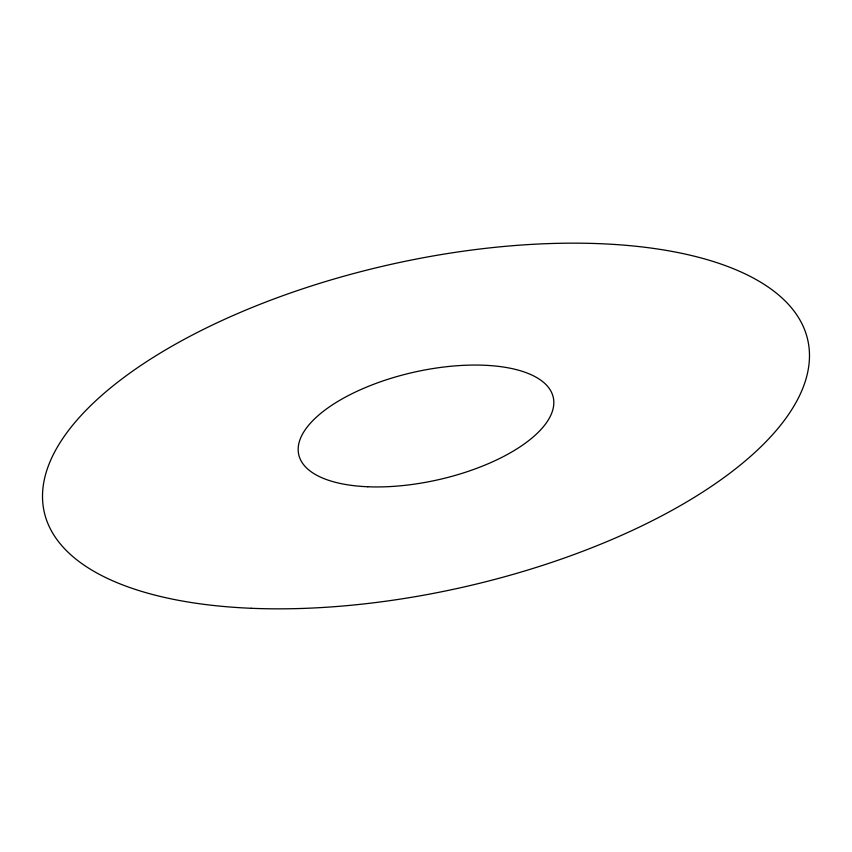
<?xml version="1.0" encoding="UTF-8"?>
<svg xmlns="http://www.w3.org/2000/svg" width="852" height="852" viewBox="0 0 852 852"><rect width="100%" height="100%" fill="white"/><g stroke="black" fill="none" stroke-linecap="round" stroke-linejoin="round"><path stroke-width="1.28" d="M367.745 486.758A130.441 55.124 -12.7 0 0 553.662 399.748A130.441 55.124 -12.7 0 0 356.594 391.494A130.441 55.124 -12.7 0 0 367.745 486.758M251.223 608.285A391.334 165.384 -12.7 0 0 808.995 347.243A391.334 165.384 -12.7 0 0 217.782 322.471A391.334 165.384 -12.7 0 0 251.223 608.285"/></g></svg>
